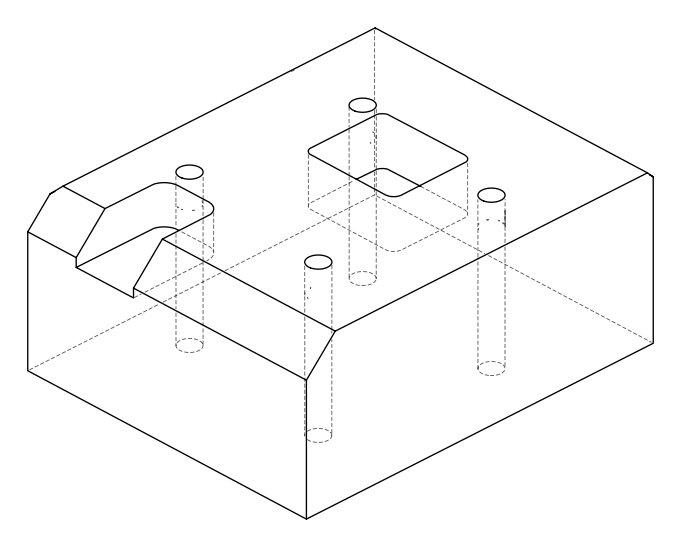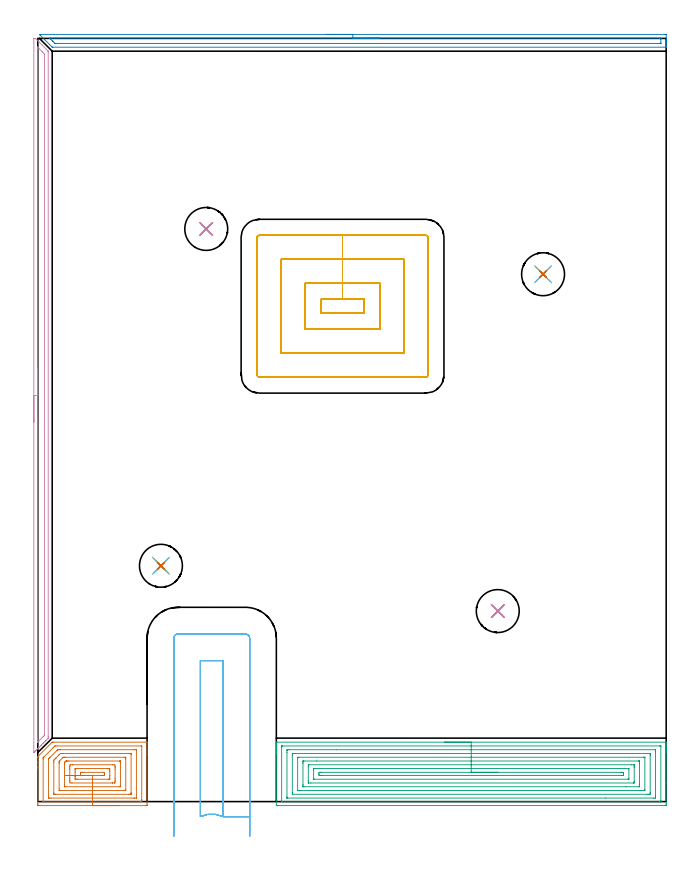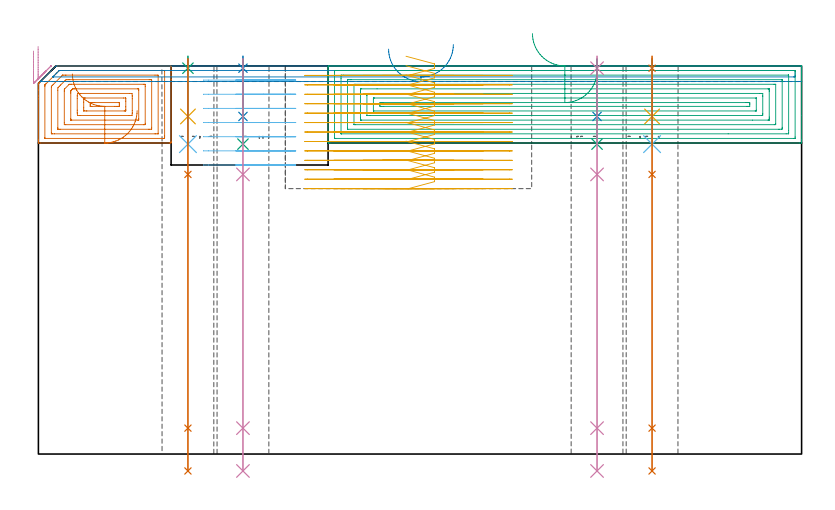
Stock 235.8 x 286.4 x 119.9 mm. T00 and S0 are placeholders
(PLAN: 22 operations, 15 tool changes, 46.4 min)
(1 AREA_MILL | FG_CHAMFER_SURFACE | UGT0205_001 | 3.21 min | 13939 mm3)
(2 AREA_MILL_1 | FG_CHAMFER_SURFACE_1 | UGT0205_001 | 3.91 min | 2719 mm3)
(3 AREA_MILL_2 | FG_CHAMFER_SURFACE_2 | UGT0205_001 | 10.84 min | 43760 mm3)
(4 AREA_MILL_3 | FG_CHAMFER_SURFACE_3 | UGT0205_001 | 4.41 min | 3817 mm3)
(5 MILL_RECTANGULAR_POCKET | POCKET_RECTANGULAR_STRAIGHT | NXT0201_011 | Follow Part, ap 3, ae 75% | 15.63 min | 186573 mm3)
(6 MILL_SLOT | SLOT_PARTIAL_RECTANGULAR | UGT0201_094 | Follow Part, ap 5, ae 75% | 4.77 min | 101781 mm3)
(7 SPOT_DRILL | STEP1HOLE | NXT0321_9005460120000 | 0.03 min | 7 mm3)
(8 SPOT_DRILL_1 | STEP1HOLE_1 | NXT0321_9005460120000 | 0.03 min | 1 mm3)
(9 SPOT_DRILL_2 | STEP1HOLE_2 | NXT0321_9005460120000 | 0.03 min | 9 mm3)
(10 SPOT_DRILL_3 | STEP1HOLE_3 | NXT0321_9005460120000 | 0.03 min | 2 mm3)
(11 DRILL_BLIND_HOLE_INTO_CENTER | STEP1HOLE | UGT0301_217 | 0.07 min | 1143 mm3)
(12 DRILL_TO_ENLARGE_BLIND_HOLE | STEP1HOLE | NXT0301_111 | 0.11 min | 3443 mm3)
(13 GUN_DRILL_THROUGH_HOLE | STEP1HOLE | UGT0307_013 | 0.71 min | 19556 mm3)
(14 DRILL_BLIND_HOLE_INTO_CENTER_1 | STEP1HOLE_1 | UGT0301_217 | 0.07 min | 1130 mm3)
(15 DRILL_TO_ENLARGE_BLIND_HOLE_1 | STEP1HOLE_1 | NXT0301_111 | 0.11 min | 3454 mm3)
(16 GUN_DRILL_THROUGH_HOLE_1 | STEP1HOLE_1 | UGT0307_013 | 0.71 min | 19545 mm3)
(17 DRILL_BLIND_HOLE_INTO_CENTER_2 | STEP1HOLE_2 | UGT0301_217 | 0.07 min | 1129 mm3)
(18 DRILL_TO_ENLARGE_BLIND_HOLE_2 | STEP1HOLE_2 | NXT0301_111 | 0.11 min | 3453 mm3)
(19 GUN_DRILL_THROUGH_HOLE_2 | STEP1HOLE_2 | UGT0307_013 | 0.71 min | 19549 mm3)
(20 DRILL_BLIND_HOLE_INTO_CENTER_3 | STEP1HOLE_3 | UGT0301_217 | 0.07 min | 1150 mm3)
(21 DRILL_TO_ENLARGE_BLIND_HOLE_3 | STEP1HOLE_3 | NXT0301_111 | 0.11 min | 3433 mm3)
(22 GUN_DRILL_THROUGH_HOLE_3 | STEP1HOLE_3 | UGT0307_013 | 0.71 min | 19552 mm3)
(TOOL UGT0205_001 | Chamfer Mill 20 x 3 x 45 deg. | D20 FL50 Z2)
(TOOL NXT0201_011 | ENDMILL 12mm [2P460-1200-NA 1630] | D12 FL38 Z6)
(TOOL UGT0201_094 | End mill 20 mm | D20 FL38 Z4)
(TOOL NXT0321_9005460120000 | NC Spot Drill, 142deg, 12mm, Carbide, Uncoated | D12 PA142 FL30 Z2)
(TOOL UGT0301_217 | Twist Drill 10.4 mm | D10.4 PA118 FL82 Z2)
(TOOL NXT0301_111 | Carbide Drill 16.1mm [860.1-1610-050A1-PM 4234] | D16.1 PA147 FL73 Z2)
(TOOL UGT0307_013 | Gun Drill 16 mm | D16 PA130 FL24 Z1)
(OP 1 AREA_MILL)
G17 G21 G94 G90
T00 M6
G54
G17 G0 G90 X30.5 Y-1.5 S1061 M3
G43 Z129.9 H0
Z106.1
G94 G1 X30.462 Z105.228 F250.
X30.348 Z104.364
X30.159 Z103.512
X29.897 Z102.68
X29.563 Z101.874
X29.16 Z101.1
X28.691 Z100.364
X28.16 Z99.672
X27.571 Z99.029
X26.928 Z98.44
X26.236 Z97.909
X25.5 Z97.44
X24.726 Z97.037
X23.92 Z96.703
X23.088 Z96.441
X22.236 Z96.252
X21.372 Z96.138
X20.5 Z96.1
X0.534
X0.091 Y-1.494 Z96.103
X0.008 Y-1.491 Z96.105
X0.004 Y-1.054 Z96.542
X0. Y-0.523 Z97.073
Y12.162 Z109.756
Y12.863 Z110.461
Y13.043 Z110.641
Y14.805 Z112.402
Y16.702 Z114.302
X0.004 Y16.833 Z114.433
X0.01 Y16.906 Z114.503
X0.109 Y17.008 Z114.604
X0.238 Y17.139 Z114.737
X5.397 Y22.296 Z119.895
X5.406 Y22.298 Z119.896
X5.856 Y22.3 Z119.9
X40.909
X40.99 Y22.294 Z119.892
X41. Y22.118 Z119.716
Y20.451 Z118.05
Y19.211 Z116.808
Y18.15 Z115.748
Y17.449 Z115.043
Y-1.054 Z96.542
X40.996 Y-1.409 Z96.188
X40.99 Y-1.491 Z96.105
X40.905 Y-1.498 Z96.098
X40.466 Y-1.5 Z96.1
X20.5
Y-0.086 Z97.514
X2.221 Z97.515
X2.098 Y-0.084 Z97.516
X2.037 Y-0.081 Z97.519
X2.013 Y-0.079 Z97.521
X2.01 Y-0.063 Z97.537
X2.005 Y-0.007 Z97.593
X2.001 Y0.133 Z97.733
Y15.993 Z113.593
X2.006 Y16.28 Z113.88
X2.01 Y16.423 Z114.023
X2.017 Y16.456 Z114.056
X2.046 Y16.488 Z114.088
X2.119 Y16.567 Z114.167
X2.213 Y16.663 Z114.263
X2.309 Y16.759 Z114.359
X5.749 Y20.2 Z117.8
X5.858 Y20.309 Z117.909
X6.195 Y20.639 Z118.239
X6.384 Y20.822 Z118.422
X6.451 Y20.879 Z118.479
X6.834 Y20.885 Z118.485
X38.779
X38.902 Y20.884 Z118.484
X38.963 Y20.881 Z118.481
X38.987 Y20.879 Z118.479
X38.99 Y20.863 Z118.463
X38.995 Y20.807 Z118.407
X38.999 Y20.667 Z118.267
Y0.708 Z98.308
X38.998 Y0.404 Z98.004
X38.99 Y0.095 Z97.695
X38.981 Y-0.079 Z97.521
X38.603 Y-0.085 Z97.515
X20.5 Y-0.086 Z97.514
Y1.328 Z98.928
X4.971 Y1.329 Z98.929
X4.343 Y1.332 Z98.932
X4.084 Y1.336 Z98.936
X4.01 Y1.346 Z98.946
X4.003 Y1.506 Z99.106
X4.001 Y1.589 Z99.189
Y15.769 Z113.369
X4.005 Y15.853 Z113.453
X4.014 Y16.002 Z113.602
X4.084 Y16.08 Z113.68
X4.327 Y16.326 Z113.926
X4.567 Y16.567 Z114.167
X7.21 Y19.211 Z116.811
X7.423 Y19.42 Z117.02
X7.455 Y19.449 Z117.049
X7.475 Y19.464 Z117.064
X7.503 Y19.466 Z117.066
X7.633 Y19.468 Z117.068
X8.258 Y19.471 Z117.071
X8.521
X36.029
X36.657 Y19.468 Z117.068
X36.916 Y19.464 Z117.064
X36.99 Y19.454 Z117.054
X36.997 Y19.294 Z116.894
X36.999 Y19.211 Z116.811
X37. Y1.506 Z99.106
X36.997 Y1.423 Z99.023
X36.993 Y1.368 Z98.968
X36.989 Y1.334 Z98.934
X36.98 Y1.333 Z98.933
X36.916 Y1.331 Z98.931
X36.291 Y1.329 Z98.929
X36.029 Y1.328 Z98.928
X20.5
Y2.743 Z100.343
X6.746
X6.47 Y2.744 Z100.344
X6.062 Y2.748 Z100.348
X6.021 Y2.749 Z100.349
X6.01 Y2.799 Z100.399
X6.006 Y2.936 Z100.536
X6.001 Y3.21 Z100.81
Y14.805 Z112.405
X6.006 Y15.54 Z113.14
X6.145 Y15.686 Z113.286
X6.441 Y15.989 Z113.589
X6.746 Y16.297 Z113.897
X6.881 Y16.433 Z114.033
X7.899 Y17.449 Z115.049
X8.213 Y17.754 Z115.354
X8.521 Y18.05 Z115.65
X8.799 Y18.053 Z115.653
X9.408 Y18.057 Z115.657
X9.682
X34.254
X34.53 Y18.056 Z115.656
X34.938 Y18.052 Z115.652
X34.979 Y18.051 Z115.651
X34.99 Y18.001 Z115.601
X34.994 Y17.864 Z115.464
X34.999 Y17.59 Z115.19
Y3.351 Z100.951
X34.996 Y2.981 Z100.581
X34.992 Y2.796 Z100.396
X34.99 Y2.756 Z100.356
X34.953 Y2.75 Z100.35
X34.863 Y2.747 Z100.347
X34.254 Y2.743 Z100.343
X33.98
X20.5
Y4.157 Z101.757
X8.444
X8.292 Y4.159 Z101.759
X8.01 Y4.166 Z101.766
X8.007 Y4.233 Z101.833
X8. Y4.749 Z102.349
Y14.441 Z112.041
X8.004 Y14.805 Z112.405
X8.01 Y15.063 Z112.663
X8.026 Y15.116 Z112.716
X8.056 Y15.152 Z112.752
X8.111 Y15.212 Z112.812
X9.466 Y16.567 Z114.167
X9.518 Y16.613 Z114.213
X9.541 Y16.631 Z114.231
X9.686 Y16.636 Z114.236
X9.991 Y16.642 Z114.242
X10.143 Y16.643 Z114.243
X10.219
X32.556
X32.708 Y16.641 Z114.241
X32.99 Y16.634 Z114.234
X32.993 Y16.567 Z114.167
X32.999 Y16.051 Z113.651
Y4.597 Z102.197
X32.993 Y4.233 Z101.833
X32.99 Y4.175 Z101.775
X32.784 Y4.163 Z101.763
X32.632 Y4.158 Z101.758
X32.555 Y4.157 Z101.757
X32.479
X20.5
Y5.571 Z103.171
X10.295 Y5.572 Z103.172
X10.153 Y5.573 Z103.173
X10.04 Y5.576 Z103.176
X10.013 Y5.578 Z103.178
X10.009 Y5.618 Z103.218
X10.005 Y5.702 Z103.302
X10.001 Y5.995 Z103.595
Y13.924 Z111.524
X10.002 Y14.216 Z111.816
X10.009 Y14.511 Z112.111
X10.015 Y14.655 Z112.255
X10.156 Y14.805 Z112.405
X10.224 Y14.876 Z112.476
X10.295 Y14.946 Z112.546
X10.55 Y15.191 Z112.791
X10.588 Y15.222 Z112.822
X10.641 Y15.224 Z112.824
X10.758 Y15.227 Z112.827
X11.183 Y15.228 Z112.828
X11.643 Y15.229 Z112.829
X30.705 Y15.228 Z112.828
X30.847 Y15.227 Z112.827
X30.96 Y15.224 Z112.824
X30.987 Y15.222 Z112.822
X30.991 Y15.182 Z112.782
X30.995 Y15.098 Z112.698
X30.999 Y14.805 Z112.405
Y5.995 Z103.595
X30.998 Y5.704 Z103.304
X30.991 Y5.604 Z103.204
X30.988 Y5.577 Z103.177
X30.97 Y5.576 Z103.176
X30.918 Y5.574 Z103.174
X30.705 Y5.572 Z103.172
X20.5 Y5.571 Z103.171
Y6.985 Z104.585
X12.846 Y6.986 Z104.586
X12.07 Y6.992 Z104.592
X12.006 Y7.757 Z105.357
X12.002 Y7.824 Z105.424
X12. Y8.638 Z106.238
Y12.232 Z109.832
X12.002 Y13.043 Z110.643
X12.004 Y13.109 Z110.709
X12.07 Y13.808 Z111.408
X12.185 Y13.81 Z111.41
X12.957 Y13.814 Z111.414
X13.068 Y13.815 Z111.415
X28.154 Y13.814 Z111.414
X28.93 Y13.808 Z111.408
X28.994 Y13.043 Z110.643
X28.998 Y12.976 Z110.576
X29. Y12.162 Z109.762
Y8.568 Z106.168
X28.997 Y7.757 Z105.357
X28.996 Y7.691 Z105.291
X28.93 Y6.992 Z104.592
X28.815 Y6.99 Z104.59
X28.043 Y6.986 Z104.586
X27.932 Y6.985 Z104.585
X20.5
Y8.4 Z106.
X14.972
X14.732
X14.083 Y8.402 Z106.002
X14.032 Y8.404 Z106.004
X14.018 Y8.406 Z106.006
X14.006 Y8.478 Z106.078
X14.003 Y8.638 Z106.238
X14. Y9.365 Z106.965
Y9.519 Z107.119
Y11.127 Z108.727
Y12.008 Z109.608
X14.002 Y12.162 Z109.762
X14.007 Y12.344 Z109.944
X14.01 Y12.383 Z109.983
X14.093 Y12.393 Z109.993
X14.252 Y12.397 Z109.997
X14.493 Y12.4 Z110.
X26.268
X26.917 Y12.398 Z109.998
X26.968 Y12.396 Z109.996
X26.982 Y12.394 Z109.994
X26.994 Y12.322 Z109.922
X26.997 Y12.162 Z109.762
X27. Y11.435 Z109.035
Y9.673 Z107.273
Y8.792 Z106.392
X26.997 Y8.638 Z106.238
X26.993 Y8.456 Z106.056
X26.99 Y8.417 Z106.017
X26.907 Y8.407 Z106.007
X26.748 Y8.403 Z106.003
X26.507 Y8.4 Z106.
X20.5
Y9.814 Z107.414
X16.507
X16.21
X16.094 Y9.816 Z107.416
X16.037 Y9.818 Z107.418
X16.015 Y9.82 Z107.42
X16.01 Y9.833 Z107.433
X16.003 Y10.019 Z107.619
X16.002 Y10.4 Z108.
X16.005 Y10.899 Z108.499
X16.01 Y10.969 Z108.569
X16.065 Y10.979 Z108.579
X16.212 Y10.982 Z108.582
X16.507 Y10.985 Z108.585
X16.804 Y10.986 Z108.586
X17.394
X24.79
X24.906 Y10.984 Z108.584
X24.963 Y10.982 Z108.582
X24.985 Y10.98 Z108.58
X24.99 Y10.967 Z108.567
X24.997 Y10.781 Z108.381
X24.998 Y10.4 Z108.
X24.995 Y9.901 Z107.501
X24.99 Y9.831 Z107.431
X24.935 Y9.821 Z107.421
X24.788 Y9.818 Z107.418
X24.493 Y9.815 Z107.415
X24.196 Y9.814 Z107.414
X23.606
X20.5
X19.628 Z107.452
X18.763 Z107.566
X17.912 Z107.755
X17.08 Z108.017
X16.274 Z108.351
X15.5 Z108.754
X14.764 Z109.222
X14.072 Z109.753
X13.429 Z110.343
X12.84 Z110.986
X12.308 Z111.678
X11.84 Z112.414
X11.437 Z113.188
X11.103 Z113.994
X10.841 Z114.826
X10.652 Z115.677
X10.538 Z116.542
X10.5 Z117.414
G0 Z129.9
M5
M2
(OP 2 AREA_MILL_1)
G17 G21 G94 G90
T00 M6
G54
G17 G0 G90 X108.2 Y287.9 S1061 M3
G43 Z129.9 H0
Z125.1
G94 G1 X108.238 Z124.228 F250.
X108.352 Z123.364
X108.541 Z122.512
X108.803 Z121.68
X109.137 Z120.874
X109.54 Z120.1
X110.008 Z119.364
X110.54 Z118.672
X111.129 Z118.029
X111.772 Z117.44
X112.464 Z116.908
X113.2 Z116.44
X113.974 Z116.037
X114.78 Z115.703
X115.612 Z115.441
X116.464 Z115.252
X117.328 Z115.138
X118.2 Z115.1
X235.186
X235.797 Y287.897 Z115.099
X235.798 Y287.896 Z115.1
X235.8 Y286.393 Z116.601
Y285.834 Z117.163
Y285.5 Z117.496
Y284.941 Z118.055
Y284.607 Z118.388
Y283.939 Z119.06
Y283.559 Z119.44
Y283.163 Z119.829
X235.79 Y283.103 Z119.888
X235.633 Y283.1 Z119.9
X5.678
X5.405 Y283.104 Z119.89
X5.272 Y283.228 Z119.772
X0.916 Y287.584 Z115.415
X0.766 Y287.733 Z115.264
X0.618 Y287.884 Z115.114
X0.617 Y287.894 Z115.104
X0.618 Y287.899 Z115.099
X118.2 Y287.9 Z115.1
Y286.486 Z116.514
X233.4
X233.493 Y286.485 Z116.515
X233.678 Y286.481 Z116.519
X233.791 Y286.478 Z116.522
X233.794 Y286.45 Z116.55
X233.796 Y286.393 Z116.607
X233.8 Y285.994 Z117.006
X233.799 Y284.607 Z118.393
X233.797 Y284.557 Z118.443
X233.794 Y284.533 Z118.467
X233.792 Y284.525 Z118.475
X233.77 Y284.521 Z118.479
X233.586 Y284.516 Z118.484
X233.493 Y284.515 Z118.485
X7.465 Y284.514 Z118.486
X6.663 Y284.515 Z118.485
X6.572 Y284.517 Z118.483
X6.48 Y284.521 Z118.479
X6.434 Y284.528 Z118.472
X6.405 Y284.553 Z118.447
X6.346 Y284.607 Z118.393
X5.679 Y285.271 Z117.729
X5.449 Y285.5 Z117.5
X4.786 Y286.164 Z116.836
X4.559 Y286.393 Z116.607
X4.487 Y286.472 Z116.528
X4.483 Y286.478 Z116.522
X4.491 Y286.48 Z116.52
X4.539 Y286.484 Z116.516
X4.6 Y286.485 Z116.515
X4.693 Y286.486 Z116.514
X118.2
X119.072 Z116.552
X119.936 Z116.666
X120.788 Z116.855
X121.62 Z117.117
X122.426 Z117.451
X123.2 Z117.854
X123.936 Z118.323
X124.628 Z118.854
X125.271 Z119.443
X125.86 Z120.086
X126.392 Z120.778
X126.86 Z121.514
X127.263 Z122.288
X127.597 Z123.094
X127.859 Z123.926
X128.048 Z124.778
X128.162 Z125.643
X128.2 Z126.514
G0 Z129.9
M5
M2
(OP 3 AREA_MILL_2)
G17 G21 G94 G90
T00 M6
G54
G17 G0 G90 X152.65 Y22.3 S1061 M3
G43 Z129.9 H0
G94 G1 X152.688 Z129.028 F250.
X152.802 Z128.163
X152.991 Z127.312
X153.253 Z126.48
X153.587 Z125.674
X153.99 Z124.9
X154.459 Z124.164
X154.99 Z123.472
X155.579 Z122.829
X156.222 Z122.239
X156.914 Z121.708
X157.65 Z121.24
X158.424 Z120.837
X159.23 Z120.503
X160.062 Z120.241
X160.914 Z120.052
X161.778 Z119.938
X162.65 Z119.9
X235.668
X235.79 Y22.294 Z119.892
X235.8 Y22.035 Z119.633
Y21.33 Z118.929
Y20.615 Z118.215
Y20.092 Z117.688
Y19.83 Z117.427
Y19.211 Z116.808
Y18.949 Z116.546
Y18.33 Z115.924
Y7.031 Z104.627
Y-0.483 Z97.114
X235.795 Y-1.054 Z96.543
X235.791 Y-1.491 Z96.106
X235.668 Y-1.495 Z96.103
X235.222 Y-1.5 Z96.1
X90.078
X89.633 Y-1.495 Z96.103
X89.51 Y-1.491 Z96.106
X89.5 Y-1.364 Z96.233
Y17.758 Z115.353
Y18.33 Z115.924
Y18.949 Z116.546
Y19.211 Z116.808
Y19.83 Z117.427
Y20.092 Z117.688
Y20.616 Z118.215
Y21.33 Z118.929
Y21.854 Z119.453
X89.501 Y22.036 Z119.635
X89.51 Y22.294 Z119.893
X89.632 Y22.3 Z119.9
X162.65
Y20.886 Z118.486
X233.442 Y20.885 Z118.485
X233.531
X233.789 Y20.879 Z118.479
X233.794 Y20.796 Z118.396
X233.799 Y20.619 Z118.219
Y0.355 Z97.955
X233.79 Y-0.001 Z97.599
X233.783 Y-0.079 Z97.521
X233.742 Y-0.082 Z97.518
X233.642 Y-0.085 Z97.515
X233.442 Y-0.086 Z97.514
X91.859 Y-0.085 Z97.515
X91.769
X91.511 Y-0.079 Z97.521
X91.506 Y0.003 Z97.603
X91.501 Y0.181 Z97.781
Y20.445 Z118.045
X91.51 Y20.801 Z118.401
X91.517 Y20.879 Z118.479
X91.558 Y20.882 Z118.482
X91.658 Y20.885 Z118.485
X91.859 Y20.886 Z118.486
X162.65
Y19.471 Z117.071
X231.661
X231.748 Y19.469 Z117.069
X231.779 Y19.467 Z117.067
X231.789 Y19.466 Z117.066
X231.792 Y19.44 Z117.04
X231.797 Y19.349 Z116.949
X231.799 Y19.211 Z116.811
X231.8 Y19.073 Z116.673
Y2.333 Z99.933
X231.797 Y1.589 Z99.189
X231.795 Y1.457 Z99.057
X231.783 Y1.336 Z98.936
X231.661 Y1.334 Z98.934
X231.033 Y1.329 Z98.929
X213.113
X93.639
X93.552 Y1.33 Z98.93
X93.521 Y1.333 Z98.933
X93.511 Y1.334 Z98.934
X93.508 Y1.36 Z98.96
X93.503 Y1.451 Z99.051
X93.501 Y1.589 Z99.189
X93.5 Y1.727 Z99.327
Y18.467 Z116.067
X93.503 Y19.211 Z116.811
X93.505 Y19.343 Z116.943
X93.517 Y19.464 Z117.064
X93.639 Y19.466 Z117.066
X94.267 Y19.471 Z117.071
X112.03
X162.65
Y18.057 Z115.657
X229.704
X229.748 Y18.056 Z115.656
X229.778 Y18.053 Z115.653
X229.79 Y18.051 Z115.651
X229.792 Y18.036 Z115.636
X229.796 Y17.867 Z115.467
X229.8 Y17.527 Z115.127
Y17.449 Z115.049
X229.799 Y3.351 Z100.951
X229.794 Y2.95 Z100.55
X229.79 Y2.757 Z100.357
X229.598 Y2.75 Z100.35
X228.989 Y2.745 Z100.345
X228.714 Y2.743 Z100.343
X95.596
X95.552 Y2.744 Z100.344
X95.522 Y2.747 Z100.347
X95.51 Y2.749 Z100.349
X95.509 Y2.764 Z100.364
X95.504 Y2.933 Z100.533
X95.5 Y3.272 Z100.872
X95.501 Y17.449 Z115.049
X95.506 Y17.85 Z115.45
X95.51 Y18.043 Z115.643
X95.703 Y18.05 Z115.65
X96.311 Y18.055 Z115.655
X96.587 Y18.057 Z115.657
X162.65
Y16.643 Z114.243
X227.285
X227.437 Y16.642 Z114.242
X227.742 Y16.636 Z114.236
X227.792 Y16.633 Z114.233
X227.796 Y16.627 Z114.227
X227.799 Y16.606 Z114.206
Y4.529 Z102.129
X227.794 Y4.233 Z101.833
X227.79 Y4.166 Z101.766
X227.514 Y4.16 Z101.76
X227.361 Y4.157 Z101.757
X98.015
X97.862 Y4.158 Z101.758
X97.557 Y4.163 Z101.763
X97.508 Y4.167 Z101.767
X97.504 Y4.173 Z101.773
X97.501 Y4.194 Z101.794
Y16.271 Z113.871
X97.506 Y16.567 Z114.167
X97.51 Y16.634 Z114.234
X97.786 Y16.64 Z114.24
X97.939 Y16.643 Z114.243
X162.65
Y15.229 Z112.829
X225.427
X225.57 Y15.228 Z112.828
X225.684 Y15.225 Z112.825
X225.759 Y15.222 Z112.822
X225.79 Y15.217 Z112.817
X225.792 Y15.174 Z112.774
X225.797 Y14.805 Z112.405
X225.8 Y14.437 Z112.037
Y6.507 Z104.107
X225.798 Y5.995 Z103.595
X225.795 Y5.631 Z103.231
X225.79 Y5.58 Z103.18
X225.747 Y5.577 Z103.177
X225.641 Y5.574 Z103.174
X225.427 Y5.572 Z103.172
X220.655 Y5.571 Z103.171
X99.873
X99.73 Y5.572 Z103.172
X99.616 Y5.575 Z103.175
X99.541 Y5.578 Z103.178
X99.51 Y5.583 Z103.183
X99.508 Y5.626 Z103.226
X99.503 Y5.995 Z103.595
X99.5 Y6.363 Z103.963
Y14.293 Z111.893
X99.502 Y14.805 Z112.405
X99.505 Y15.169 Z112.769
X99.51 Y15.22 Z112.82
X99.553 Y15.223 Z112.823
X99.659 Y15.226 Z112.826
X99.873 Y15.228 Z112.828
X104.631 Y15.229 Z112.829
X162.65
Y13.815 Z111.415
X222.867 Y13.814 Z111.414
X223.646 Y13.809 Z111.409
X223.764 Y13.808 Z111.408
X223.791 Y13.793 Z111.393
X223.796 Y13.776 Z111.376
X223.8 Y13.043 Z110.643
Y12.891 Z110.491
Y7.605 Z105.205
X223.797 Y7.453 Z105.053
X223.79 Y7.15 Z104.75
X223.783 Y6.992 Z104.592
X223.743 Y6.99 Z104.59
X223.646 Y6.987 Z104.587
X223.535 Y6.986 Z104.586
X102.433
X101.654 Y6.991 Z104.591
X101.536 Y6.992 Z104.592
X101.51 Y7.007 Z104.607
X101.504 Y7.024 Z104.624
X101.5 Y7.757 Z105.357
Y7.909 Z105.509
Y13.195 Z110.795
X101.503 Y13.347 Z110.947
X101.51 Y13.651 Z111.251
X101.517 Y13.808 Z111.408
X101.557 Y13.81 Z111.41
X101.654 Y13.813 Z111.413
X101.765 Y13.814 Z111.414
X162.65 Y13.815 Z111.415
Y12.4 Z110.
X221.731 Y12.399 Z109.999
X221.758 Y12.398 Z109.998
X221.778 Y12.394 Z109.994
X221.79 Y12.352 Z109.952
X221.799 Y12.228 Z109.828
Y8.638 Z106.238
X221.793 Y8.434 Z106.034
X221.791 Y8.414 Z106.014
X221.744 Y8.407 Z106.007
X221.617 Y8.402 Z106.002
X221.457 Y8.4 Z106.
X103.675
X103.57
X103.542 Y8.402 Z106.002
X103.522 Y8.405 Z106.005
X103.51 Y8.448 Z106.048
X103.501 Y8.572 Z106.172
Y12.162 Z109.762
X103.507 Y12.366 Z109.966
X103.509 Y12.386 Z109.986
X103.556 Y12.393 Z109.993
X103.683 Y12.398 Z109.998
X103.843 Y12.4 Z110.
X162.65
Y10.986 Z108.586
X218.602
X219.194 Y10.985 Z108.585
X219.495 Y10.983 Z108.583
X219.786 Y10.979 Z108.579
X219.795 Y10.687 Z108.287
X219.792 Y10.4 Z108.
X219.78 Y9.821 Z107.421
X219.194 Y9.816 Z107.416
X218.895 Y9.815 Z107.415
X106.698 Y9.814 Z107.414
X106.106 Y9.815 Z107.415
X105.805 Y9.817 Z107.417
X105.514 Y9.821 Z107.421
X105.505 Y10.113 Z107.713
X105.508 Y10.4 Z108.
X105.521 Y10.979 Z108.579
X106.106 Y10.984 Z108.584
X106.405 Y10.985 Z108.585
X162.65 Y10.986 Z108.586
X163.522 Z108.624
X164.387 Z108.738
X165.238 Z108.927
X166.07 Z109.189
X166.876 Z109.523
X167.65 Z109.926
X168.386 Z110.395
X169.078 Z110.926
X169.721 Z111.515
X170.31 Z112.158
X170.842 Z112.85
X171.31 Z113.586
X171.713 Z114.36
X172.047 Z115.166
X172.309 Z115.998
X172.498 Z116.85
X172.612 Z117.715
X172.65 Z118.586
G0 Z129.9
M5
M2
(OP 4 AREA_MILL_3)
G17 G21 G94 G90
T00 M6
G54
G17 G0 G90 X-1.5 Y142.4 S1061 M3
G43 Z129.9 H0
Z124.5
G94 G1 Y142.438 Z123.628 F250.
Y142.552 Z122.764
Y142.741 Z121.912
Y143.003 Z121.08
Y143.337 Z120.274
Y143.74 Z119.5
Y144.208 Z118.764
Y144.739 Z118.072
Y145.329 Z117.429
Y145.972 Z116.84
Y146.664 Z116.308
Y147.4 Z115.84
Y148.174 Z115.437
Y148.98 Z115.103
Y149.812 Z114.841
Y150.663 Z114.652
Y151.528 Z114.538
Y152.4 Z114.5
Y286.243
X-1.498 Y286.31 Z114.502
X-1.493 Y286.4 Z114.507
X-1.109 Z114.891
X-1.01 Z114.989
X-0.901 Z115.095
X-0.89 Y286.392 Z115.106
X3.853 Y281.649 Z119.849
X3.868 Y281.631 Z119.865
X3.898 Y281.595 Z119.885
X3.9 Y281.335 Z119.9
Y24.351
X3.907 Y23.813 Z119.889
X3.857 Y23.757 Z119.856
X3.118 Y23.018 Z119.118
X2.821 Y22.719 Z118.816
X2.232 Y22.132 Z118.232
X1.937 Y21.834 Z117.932
X1.334 Y21.234 Z117.334
X1.053 Y20.95 Z117.047
X0.374 Y20.274 Z116.374
X-0.003 Y19.895 Z115.993
X-0.543 Y19.357 Z115.457
X-0.895 Y19.003 Z115.101
X-1.343 Y18.557 Z114.656
X-1.453 Y18.452 Z114.546
X-1.494 Y18.417 Z114.504
X-1.499 Y18.533 Z114.501
X-1.5 Y18.557 Z114.5
Y152.4
X-0.086 Z115.914
Y282.228
X-0.081 Y283.074 Z115.919
X-0.079 Y283.12 Z115.921
X-0.073 Z115.927
X-0.07 Z115.93
X1.666 Y281.384 Z117.666
X1.712 Y281.335 Z117.712
X2.479 Y280.491 Z118.479
X2.486 Y279.551 Z118.486
X2.485 Y25.291 Z118.485
X2.484 Y25.249 Z118.484
X2.471 Y24.833 Z118.471
X2.265 Y24.621 Z118.265
X2.006 Y24.357 Z118.006
X0.136 Y22.486 Z116.136
X0.046 Y22.398 Z116.046
X-0.043 Y22.315 Z115.957
X-0.074 Y22.286 Z115.926
X-0.084 Y22.53 Z115.916
X-0.086 Y23.424 Z115.914
Y152.4
Y153.271 Z115.952
Y154.136 Z116.066
Y154.988 Z116.255
Y155.82 Z116.517
Y156.626 Z116.851
Y157.4 Z117.254
Y158.136 Z117.723
Y158.828 Z118.254
Y159.471 Z118.843
Y160.06 Z119.486
Y160.591 Z120.178
Y161.06 Z120.914
Y161.463 Z121.688
Y161.797 Z122.494
Y162.059 Z123.326
Y162.248 Z124.178
Y162.362 Z125.043
Y162.4 Z125.914
G0 Z129.9
M5
M2
(OP 5 MILL_RECTANGULAR_POCKET)
G17 G21 G94 G90
T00 M6
G54
G17 G0 G90 X113.574 Y183.3 S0 M3
G43 Z129.9 H1
Z122.9
G94 G1 X122.4 Z120.535 F250.
Y188.5 Z119.142
X114.35 Z116.985
X106.3 F500.
Y183.3
X122.4
Y188.5
X114.35
Y194.5
X100.3
Y177.3
X128.4
Y194.5
X114.35
Y203.5
X91.3
Y168.3
X137.4
Y203.5
X114.35
Y212.5
X83.1
G3 X82.3 Y211.7 R0.8
G1 Y160.1
G3 X83.1 Y159.3 R0.8
G1 X145.6
G3 X146.4 Y160.1 R0.8
G1 Y211.7
G3 X145.6 Y212.5 R0.8
G1 X114.35
X113.35
G0 X113.574 Y183.3 Z119.985
G1 X122.4 Z117.619 F250.
Y188.5 Z116.226
X114.35 Z114.069
X106.3 F500.
Y183.3
X122.4
Y188.5
X114.35
Y194.5
X100.3
Y177.3
X128.4
Y194.5
X114.35
Y203.5
X91.3
Y168.3
X137.4
Y203.5
X114.35
Y212.5
X83.1
G3 X82.3 Y211.7 R0.8
G1 Y160.1
G3 X83.1 Y159.3 R0.8
G1 X145.6
G3 X146.4 Y160.1 R0.8
G1 Y211.7
G3 X145.6 Y212.5 R0.8
G1 X114.35
X113.35
G0 X113.574 Y183.3 Z117.069
G1 X122.4 Z114.704 F250.
Y188.5 Z113.311
X114.35 Z111.154
X106.3 F500.
Y183.3
X122.4
Y188.5
X114.35
Y194.5
X100.3
Y177.3
X128.4
Y194.5
X114.35
Y203.5
X91.3
Y168.3
X137.4
Y203.5
X114.35
Y212.5
X83.1
G3 X82.3 Y211.7 R0.8
G1 Y160.1
G3 X83.1 Y159.3 R0.8
G1 X145.6
G3 X146.4 Y160.1 R0.8
G1 Y211.7
G3 X145.6 Y212.5 R0.8
G1 X114.35
X113.35
G0 X113.574 Y183.3 Z114.154
G1 X122.4 Z111.789 F250.
Y188.5 Z110.395
X114.35 Z108.238
X106.3 F500.
Y183.3
X122.4
Y188.5
X114.35
Y194.5
X100.3
Y177.3
X128.4
Y194.5
X114.35
Y203.5
X91.3
Y168.3
X137.4
Y203.5
X114.35
Y212.5
X83.1
G3 X82.3 Y211.7 R0.8
G1 Y160.1
G3 X83.1 Y159.3 R0.8
G1 X145.6
G3 X146.4 Y160.1 R0.8
G1 Y211.7
G3 X145.6 Y212.5 R0.8
G1 X114.35
X113.35
G0 X113.574 Y183.3 Z111.238
G1 X122.4 Z108.873 F250.
Y188.5 Z107.48
X114.35 Z105.323
X106.3 F500.
Y183.3
X122.4
Y188.5
X114.35
Y194.5
X100.3
Y177.3
X128.4
Y194.5
X114.35
Y203.5
X91.3
Y168.3
X137.4
Y203.5
X114.35
Y212.5
X83.1
G3 X82.3 Y211.7 R0.8
G1 Y160.1
G3 X83.1 Y159.3 R0.8
G1 X145.6
G3 X146.4 Y160.1 R0.8
G1 Y211.7
G3 X145.6 Y212.5 R0.8
G1 X114.35
X113.35
G0 X113.574 Y183.3 Z108.323
G1 X122.4 Z105.958 F250.
Y188.5 Z104.565
X114.35 Z102.408
X106.3 F500.
Y183.3
X122.4
Y188.5
X114.35
Y194.5
X100.3
Y177.3
X128.4
Y194.5
X114.35
Y203.5
X91.3
Y168.3
X137.4
Y203.5
X114.35
Y212.5
X83.1
G3 X82.3 Y211.7 R0.8
G1 Y160.1
G3 X83.1 Y159.3 R0.8
G1 X145.6
G3 X146.4 Y160.1 R0.8
G1 Y211.7
G3 X145.6 Y212.5 R0.8
G1 X114.35
X113.35
G0 X113.574 Y183.3 Z105.408
G1 X122.4 Z103.043 F250.
Y188.5 Z101.649
X114.35 Z99.492
X106.3 F500.
Y183.3
X122.4
Y188.5
X114.35
Y194.5
X100.3
Y177.3
X128.4
Y194.5
X114.35
Y203.5
X91.3
Y168.3
X137.4
Y203.5
X114.35
Y212.5
X83.1
G3 X82.3 Y211.7 R0.8
G1 Y160.1
G3 X83.1 Y159.3 R0.8
G1 X145.6
G3 X146.4 Y160.1 R0.8
G1 Y211.7
G3 X145.6 Y212.5 R0.8
G1 X114.35
X113.35
G0 X113.574 Y183.3 Z102.492
G1 X122.4 Z100.127 F250.
Y188.5 Z98.734
X114.35 Z96.577
X106.3 F500.
Y183.3
X122.4
Y188.5
X114.35
Y194.5
X100.3
Y177.3
X128.4
Y194.5
X114.35
Y203.5
X91.3
Y168.3
X137.4
Y203.5
X114.35
Y212.5
X83.1
G3 X82.3 Y211.7 R0.8
G1 Y160.1
G3 X83.1 Y159.3 R0.8
G1 X145.6
G3 X146.4 Y160.1 R0.8
G1 Y211.7
G3 X145.6 Y212.5 R0.8
G1 X114.35
X113.35
G0 X113.574 Y183.3 Z99.577
G1 X122.4 Z97.212 F250.
Y188.5 Z95.819
X114.35 Z93.662
X106.3 F500.
Y183.3
X122.4
Y188.5
X114.35
Y194.5
X100.3
Y177.3
X128.4
Y194.5
X114.35
Y203.5
X91.3
Y168.3
X137.4
Y203.5
X114.35
Y212.5
X83.1
G3 X82.3 Y211.7 R0.8
G1 Y160.1
G3 X83.1 Y159.3 R0.8
G1 X145.6
G3 X146.4 Y160.1 R0.8
G1 Y211.7
G3 X145.6 Y212.5 R0.8
G1 X114.35
X113.35
G0 X113.574 Y183.3 Z96.662
G1 X122.4 Z94.296 F250.
Y188.5 Z92.903
X114.35 Z90.746
X106.3 F500.
Y183.3
X122.4
Y188.5
X114.35
Y194.5
X100.3
Y177.3
X128.4
Y194.5
X114.35
Y203.5
X91.3
Y168.3
X137.4
Y203.5
X114.35
Y212.5
X83.1
G3 X82.3 Y211.7 R0.8
G1 Y160.1
G3 X83.1 Y159.3 R0.8
G1 X145.6
G3 X146.4 Y160.1 R0.8
G1 Y211.7
G3 X145.6 Y212.5 R0.8
G1 X114.35
X113.35
G0 X113.574 Y183.3 Z93.746
G1 X122.4 Z91.381 F250.
Y188.5 Z89.988
X114.35 Z87.831
X106.3 F500.
Y183.3
X122.4
Y188.5
X114.35
Y194.5
X100.3
Y177.3
X128.4
Y194.5
X114.35
Y203.5
X91.3
Y168.3
X137.4
Y203.5
X114.35
Y212.5
X83.1
G3 X82.3 Y211.7 R0.8
G1 Y160.1
G3 X83.1 Y159.3 R0.8
G1 X145.6
G3 X146.4 Y160.1 R0.8
G1 Y211.7
G3 X145.6 Y212.5 R0.8
G1 X114.35
X113.35
G0 X113.574 Y183.3 Z90.831
G1 X122.4 Z88.466 F250.
Y188.5 Z87.072
X114.35 Z84.915
X106.3 F500.
Y183.3
X122.4
Y188.5
X114.35
Y194.5
X100.3
Y177.3
X128.4
Y194.5
X114.35
Y203.5
X91.3
Y168.3
X137.4
Y203.5
X114.35
Y212.5
X83.1
G3 X82.3 Y211.7 R0.8
G1 Y160.1
G3 X83.1 Y159.3 R0.8
G1 X145.6
G3 X146.4 Y160.1 R0.8
G1 Y211.7
G3 X145.6 Y212.5 R0.8
G1 X114.35
X113.35
G0 X113.574 Y183.3 Z87.915
G1 X122.4 Z85.55 F250.
Y188.5 Z84.157
X114.35 Z82.
X106.3 F500.
Y183.3
X122.4
Y188.5
X114.35
Y194.5
X100.3
Y177.3
X128.4
Y194.5
X114.35
Y203.5
X91.3
Y168.3
X137.4
Y203.5
X114.35
Y212.5
X83.1
G3 X82.3 Y211.7 R0.8
G1 Y160.1
G3 X83.1 Y159.3 R0.8
G1 X145.6
G3 X146.4 Y160.1 R0.8
G1 Y211.7
G3 X145.6 Y212.5 R0.8
G1 X114.35
X113.35
G0 Z129.9
M5
M2
(OP 6 MILL_SLOT)
G17 G21 G94 G90
T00 M6
G54
G17 G0 G90 X79.5 Y-13. S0 M3
G43 Z129.9 H0
Z115.528
G94 G1 Y-10. F250.
Y-5.632 F500.
X69.5
G3 X61. Y-5.632 R10.
G1 Y52.9
X69.5
Y-5.632
X79.5
Y61.3
G3 X77.9 Y62.9 R1.6
G1 X52.6
G3 X51. Y61.3 R1.6
G1 Y-10.
Y-13. F250.
G0 X79.5 Z111.157
G1 Y-10.
Y-5.632 F500.
X69.5
G3 X61. Y-5.632 R10.
G1 Y52.9
X69.5
Y-5.632
X79.5
Y61.3
G3 X77.9 Y62.9 R1.6
G1 X52.6
G3 X51. Y61.3 R1.6
G1 Y-10.
Y-13. F250.
G0 X79.5 Z106.786
G1 Y-10.
Y-5.632 F500.
X69.5
G3 X61. Y-5.632 R10.
G1 Y52.9
X69.5
Y-5.632
X79.5
Y61.3
G3 X77.9 Y62.9 R1.6
G1 X52.6
G3 X51. Y61.3 R1.6
G1 Y-10.
Y-13. F250.
G0 X79.5 Z102.414
G1 Y-10.
Y-5.632 F500.
X69.5
G3 X61. Y-5.632 R10.
G1 Y52.9
X69.5
Y-5.632
X79.5
Y61.3
G3 X77.9 Y62.9 R1.6
G1 X52.6
G3 X51. Y61.3 R1.6
G1 Y-10.
Y-13. F250.
G0 X79.5 Z98.043
G1 Y-10.
Y-5.632 F500.
X69.5
G3 X61. Y-5.632 R10.
G1 Y52.9
X69.5
Y-5.632
X79.5
Y61.3
G3 X77.9 Y62.9 R1.6
G1 X52.6
G3 X51. Y61.3 R1.6
G1 Y-10.
Y-13. F250.
G0 X79.5 Z93.671
G1 Y-10.
Y-5.632 F500.
X69.5
G3 X61. Y-5.632 R10.
G1 Y52.9
X69.5
Y-5.632
X79.5
Y61.3
G3 X77.9 Y62.9 R1.6
G1 X52.6
G3 X51. Y61.3 R1.6
G1 Y-10.
Y-13. F250.
G0 X79.5 Z89.3
G1 Y-10.
Y-5.632 F500.
X69.5
G3 X61. Y-5.632 R10.
G1 Y52.9
X69.5
Y-5.632
X79.5
Y61.3
G3 X77.9 Y62.9 R1.6
G1 X52.6
G3 X51. Y61.3 R1.6
G1 Y-10.
Y-13. F250.
G0 Z129.9
M5
M2
(OP 7 SPOT_DRILL)
G17 G21 G94 G90
T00 M6
G54
G17 G0 G90 X189.6 Y197.9 S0 M3
G43 Z129.9 H0
G94 G81 G98 Z119.211 F250. R122.9
G80
M5
M2
(OP 8 SPOT_DRILL_1)
G17 G21 G94 G90
T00 M6
G54
G17 G0 G90 X63.2 Y214.9 S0 M3
G43 Z129.9 H0
G94 G81 G98 Z119.211 F250. R122.9
G80
M5
M2
(OP 9 SPOT_DRILL_2)
G17 G21 G94 G90
T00 M6
G54
G17 G0 G90 X46.2 Y88.5 S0 M3
G43 Z129.9 H0
G94 G81 G98 Z119.211 F250. R122.9
G80
M5
M2
(OP 10 SPOT_DRILL_3)
G17 G21 G94 G90
T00 M6
G54
G17 G0 G90 X172.6 Y71.5 S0 M3
G43 Z129.9 H0
G94 G81 G98 Z119.211 F250. R122.9
G80
M5
M2
(OP 11 DRILL_BLIND_HOLE_INTO_CENTER)
G17 G21 G94 G90
T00 M6
G54
G17 G0 G90 X189.6 Y197.9 S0 M3
G43 Z129.9 H0
G94 G81 G98 Z104.3 F250. R121.9
G80
M5
M2
(OP 12 DRILL_TO_ENLARGE_BLIND_HOLE)
G17 G21 G94 G90
T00 M6
G54
G17 G0 G90 X189.6 Y197.9 S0 M3
G43 Z129.9 H1
G94 G81 G98 Z95.75 F250. R121.9
G80
M5
M2
(OP 13 GUN_DRILL_THROUGH_HOLE)
G17 G21 G94 G90
T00 M6
G54
G17 G0 G90 X189.6 Y197.9 M8
G43 Z129.9 H0
Z122.12
S716 M3
G94 G1 Z86.389 F125. M26
G4 X.084
Z8. F250.
G4 X.084
Z-5.23 F125.
G4 X.084
M5
M9
G0 Z122.12
Z129.9
M2
(OP 14 DRILL_BLIND_HOLE_INTO_CENTER_1)
G17 G21 G94 G90
T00 M6
G54
G17 G0 G90 X63.2 Y214.9 S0 M3
G43 Z129.9 H0
G94 G81 G98 Z104.3 F250. R121.9
G80
M5
M2
(OP 15 DRILL_TO_ENLARGE_BLIND_HOLE_1)
G17 G21 G94 G90
T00 M6
G54
G17 G0 G90 X63.2 Y214.9 S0 M3
G43 Z129.9 H1
G94 G81 G98 Z95.75 F250. R121.9
G80
M5
M2
(OP 16 GUN_DRILL_THROUGH_HOLE_1)
G17 G21 G94 G90
T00 M6
G54
G17 G0 G90 X63.2 Y214.9 M8
G43 Z129.9 H0
Z122.12
S716 M3
G94 G1 Z86.389 F125. M26
G4 X.084
Z8. F250.
G4 X.084
Z-5.23 F125.
G4 X.084
M5
M9
G0 Z122.12
Z129.9
M2
(OP 17 DRILL_BLIND_HOLE_INTO_CENTER_2)
G17 G21 G94 G90
T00 M6
G54
G17 G0 G90 X46.2 Y88.5 S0 M3
G43 Z129.9 H0
G94 G81 G98 Z104.3 F250. R121.9
G80
M5
M2
(OP 18 DRILL_TO_ENLARGE_BLIND_HOLE_2)
G17 G21 G94 G90
T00 M6
G54
G17 G0 G90 X46.2 Y88.5 S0 M3
G43 Z129.9 H1
G94 G81 G98 Z95.75 F250. R121.9
G80
M5
M2
(OP 19 GUN_DRILL_THROUGH_HOLE_2)
G17 G21 G94 G90
T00 M6
G54
G17 G0 G90 X46.2 Y88.5 M8
G43 Z129.9 H0
Z122.12
S716 M3
G94 G1 Z86.389 F125. M26
G4 X.084
Z8. F250.
G4 X.084
Z-5.23 F125.
G4 X.084
M5
M9
G0 Z122.12
Z129.9
M2
(OP 20 DRILL_BLIND_HOLE_INTO_CENTER_3)
G17 G21 G94 G90
T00 M6
G54
G17 G0 G90 X172.6 Y71.5 S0 M3
G43 Z129.9 H0
G94 G81 G98 Z104.3 F250. R121.9
G80
M5
M2
(OP 21 DRILL_TO_ENLARGE_BLIND_HOLE_3)
G17 G21 G94 G90
T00 M6
G54
G17 G0 G90 X172.6 Y71.5 S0 M3
G43 Z129.9 H1
G94 G81 G98 Z95.75 F250. R121.9
G80
M5
M2
(OP 22 GUN_DRILL_THROUGH_HOLE_3)
G17 G21 G94 G90
T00 M6
G54
G17 G0 G90 X172.6 Y71.5 M8
G43 Z129.9 H0
Z122.12
S716 M3
G94 G1 Z86.389 F125. M26
G4 X.084
Z8. F250.
G4 X.084
Z-5.23 F125.
G4 X.084
M5
M9
G0 Z122.12
Z129.9
M2
